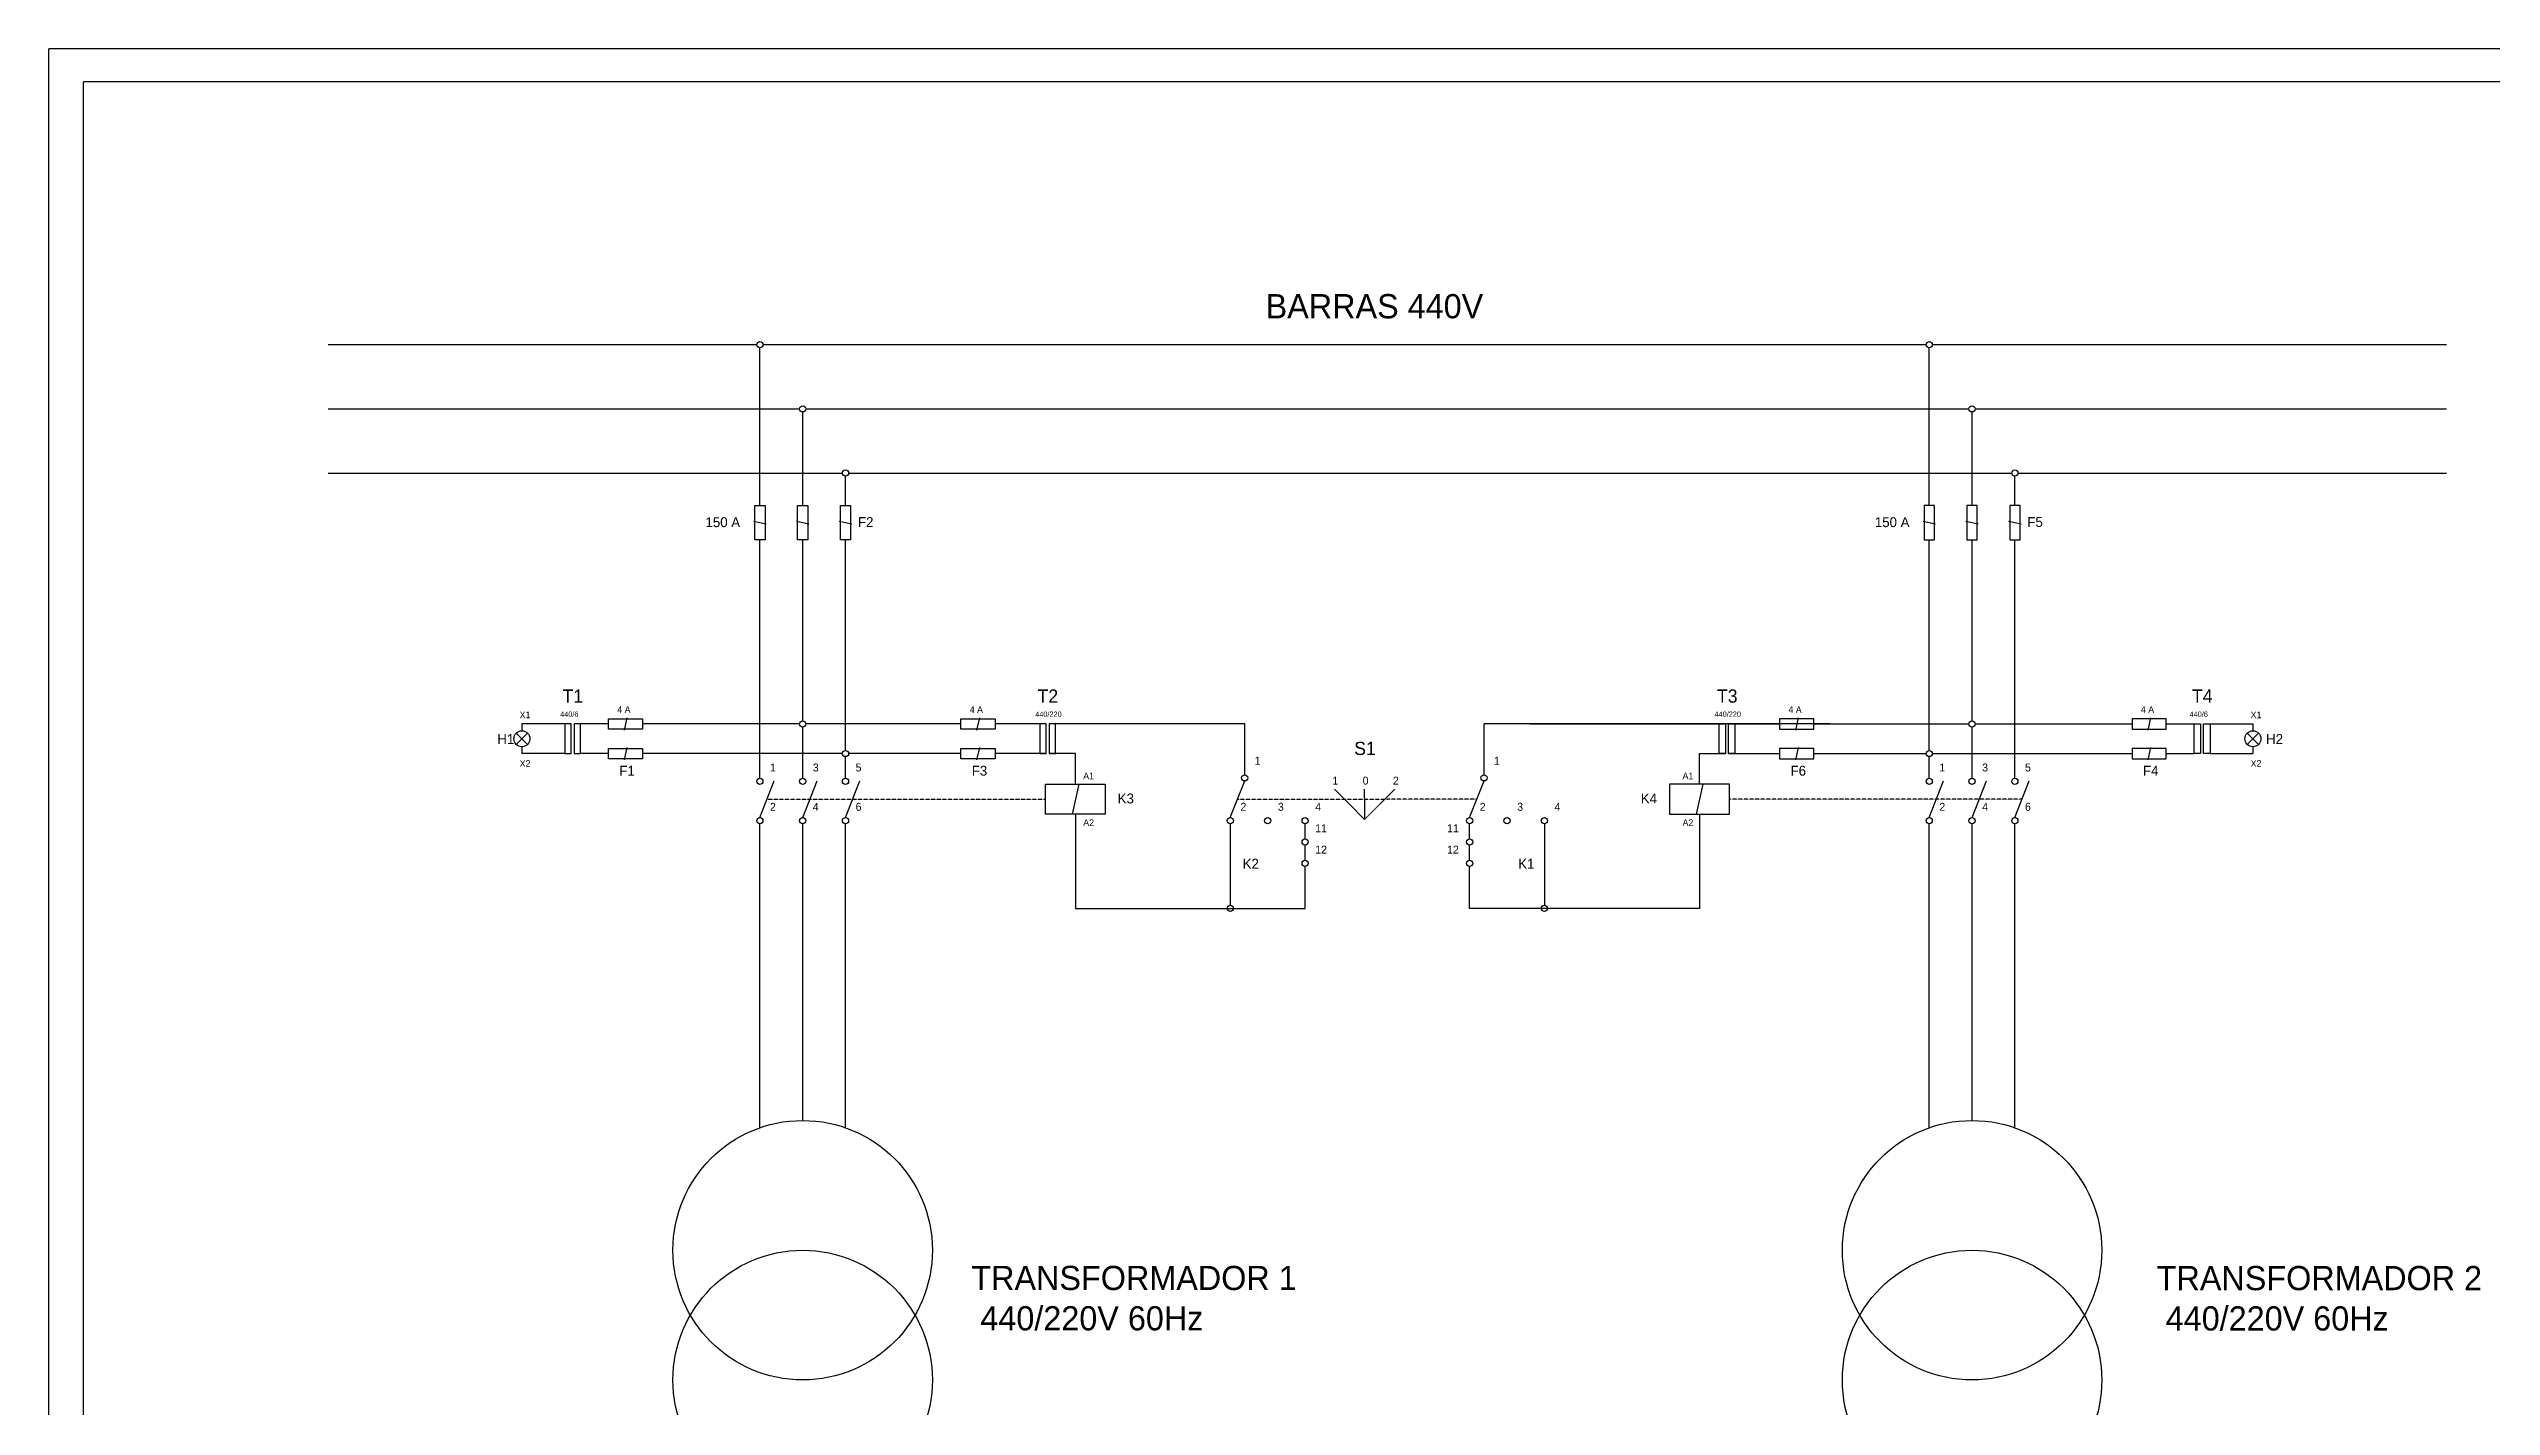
# Model space of a CAD drawing. Header units: millimetres. Extents: x 25944 to 82072, y 2255 to 41946.
# Drawn here: x 25944 to 62907, y 21402 to 41946 of the extents above; entities that cross this region are included whole.
import ezdxf

# ---------------------------------------------------------------- set-up
doc = ezdxf.new("R2010")
doc.units = ezdxf.units.MM
doc.linetypes.add('LÍNEAS_OCULTAS2', pattern=[4.7625, 3.175, -1.5875])
doc.layers.add('D3', color=3, linetype='Continuous')
doc.styles.get("Standard").update_dxf_attribs({"font": 'Gothic.TTF'})

msp = doc.modelspace()

# ---------------------------------------------------------------- linework, layer by layer
for p, q in [((30170, 37469), (36658, 37469)), ((36705, 35035), (36705, 37422)), ((36752, 37469), (54356, 37469)), ((54403, 35035), (54403, 37422)), ((54450, 37469), (62234, 37469)), ((30170, 36497), (37306, 36497)), ((37353, 35035), (37353, 36450)), ((37400, 36497), (55004, 36497)), ((55051, 35035), (55051, 36450)), ((55098, 36497), (62234, 36497)), ((30170, 35525), (37954, 35525)), ((38048, 35525), (55652, 35525)), ((55746, 35525), (62234, 35525)), ((38001, 35035), (38001, 35478)), ((55699, 35035), (55699, 35478)), ((36611, 34796), (36799, 34755)), ((37259, 34796), (37447, 34755)), ((37907, 34796), (38095, 34755)), ((54309, 34796), (54497, 34755)), ((54957, 34796), (55145, 34755)), ((55605, 34796), (55793, 34755)), ((36705, 30906), (36705, 34516)), ((37353, 31775), (37353, 34516)), ((38001, 31327), (38001, 34516)), ((54403, 31327), (54403, 34516)), ((55051, 31775), (55051, 34516)), ((55699, 30906), (55699, 34516)), ((34693, 31821), (34651, 31634)), ((40027, 31821), (39985, 31634)), ((52419, 31821), (52377, 31634)), ((57753, 31821), (57711, 31634)), ((33018, 31419), (33189, 31590)), ((33189, 31419), (33018, 31590)), ((33751, 31728), (33103, 31728)), ((33103, 31728), (33103, 31625)), ((34413, 31728), (33992, 31728)), ((36631, 31728), (34931, 31728)), ((37306, 31728), (36631, 31728)), ((37353, 30906), (37353, 31682)), ((39747, 31728), (37400, 31728)), ((37403, 31728), (37400, 31728)), ((41038, 31728), (40266, 31728)), ((44043, 31728), (41084, 31728)), ((44043, 30958), (44043, 31728)), ((52898, 31728), (47665, 31728)), ((47665, 30958), (47665, 31728)), ((48361, 31728), (51320, 31728)), ((51366, 31728), (52138, 31728)), ((52657, 31728), (55004, 31728)), ((55001, 31728), (55004, 31728)), ((55051, 30906), (55051, 31682)), ((55098, 31728), (55773, 31728)), ((55773, 31728), (57473, 31728)), ((57991, 31728), (58412, 31728)), ((58653, 31728), (59301, 31728)), ((59215, 31419), (59386, 31590)), ((59386, 31419), (59215, 31590)), ((59301, 31728), (59301, 31625)), ((33103, 31384), (33103, 31280)), ((33751, 31280), (33103, 31280)), ((34693, 31373), (34651, 31186)), ((38001, 30906), (38001, 31233)), ((40027, 31373), (39985, 31186)), ((52419, 31373), (52377, 31186)), ((54403, 30906), (54403, 31233)), ((57753, 31373), (57711, 31186)), ((58653, 31280), (59301, 31280)), ((59301, 31384), (59301, 31280)), ((36705, 30312), (36923, 30865)), ((37353, 30312), (37571, 30865)), ((38001, 30312), (38219, 30865)), ((41026, 30588), (41026, 30815)), ((41026, 30815), (41933, 30815)), ((41530, 30815), (41429, 30362)), ((41933, 30815), (41933, 30362)), ((43825, 30312), (44043, 30865)), ((45629, 30513), (45400, 30742)), ((45858, 30608), (45858, 30742)), ((47447, 30312), (47665, 30865)), ((50471, 30815), (50471, 30362)), ((51378, 30815), (50471, 30815)), ((50975, 30815), (50874, 30362)), ((51378, 30588), (51378, 30815)), ((54403, 30312), (54621, 30865)), ((55051, 30312), (55269, 30865)), ((55699, 30312), (55917, 30865)), ((41026, 30362), (41026, 30588)), ((41933, 30362), (41026, 30362)), ((41480, 30362), (41480, 28936)), ((45629, 30513), (45858, 30284)), ((45858, 30608), (45858, 30284)), ((50471, 30362), (51378, 30362)), ((50924, 30362), (50924, 28936)), ((51378, 30362), (51378, 30588)), ((36705, 25616), (36705, 30218)), ((37353, 25726), (37353, 30218)), ((38001, 25616), (38001, 30218)), ((43825, 30218), (43825, 28983)), ((44957, 29988), (44957, 30218)), ((47447, 29988), (47447, 30218)), ((48579, 30218), (48579, 28983)), ((54403, 25616), (54403, 30218)), ((55051, 25726), (55051, 30218)), ((55699, 25616), (55699, 30218)), ((44957, 29664), (44957, 29894)), ((47447, 29664), (47447, 29894)), ((44957, 28936), (44957, 29570)), ((47447, 28936), (47447, 29570)), ((41480, 28936), (44957, 28936)), ((50924, 28936), (47447, 28936))]:
    msp.add_line(p, q)
at = {"linetype": 'LÍNEAS_OCULTAS2'}
for p, q in [((46087, 30513), (46317, 30742)), ((36814, 30588), (41026, 30588)), ((43934, 30588), (46202, 30588)), ((43934, 30588), (46202, 30588)), ((45858, 30608), (45858, 30284)), ((46087, 30513), (45858, 30284)), ((47556, 30588), (46202, 30588)), ((47556, 30588), (46202, 30588)), ((55808, 30588), (51378, 30588))]:
    msp.add_line(p, q, dxfattribs=at)
for points in [[(36705, 34516), (36627, 34516), (36627, 35035), (36783, 35035), (36783, 34516), (36705, 34516)], [(37353, 34516), (37275, 34516), (37275, 35035), (37431, 35035), (37431, 34516), (37353, 34516)], [(38001, 34516), (37923, 34516), (37923, 35035), (38079, 35035), (38079, 34516), (38001, 34516)], [(54403, 34516), (54481, 34516), (54481, 35035), (54325, 35035), (54325, 34516), (54403, 34516)], [(55051, 34516), (55129, 34516), (55129, 35035), (54973, 35035), (54973, 34516), (55051, 34516)], [(55699, 34516), (55777, 34516), (55777, 35035), (55621, 35035), (55621, 34516), (55699, 34516)], [(34413, 31728), (34413, 31806), (34931, 31806), (34931, 31651), (34413, 31651), (34413, 31728)], [(39747, 31728), (39747, 31806), (40266, 31806), (40266, 31651), (39747, 31651), (39747, 31728)], [(52657, 31728), (52657, 31806), (52138, 31806), (52138, 31651), (52657, 31651), (52657, 31728)], [(57991, 31728), (57991, 31806), (57473, 31806), (57473, 31651), (57991, 31651), (57991, 31728)], [(33849, 31280), (33849, 31728), (33751, 31728), (33751, 31280), (33849, 31280)], [(33992, 31280), (33992, 31728), (33895, 31728), (33895, 31280), (33992, 31280)], [(41038, 31280), (41038, 31728), (40941, 31728), (40941, 31280), (41038, 31280)], [(41181, 31280), (41181, 31728), (41084, 31728), (41084, 31280), (41181, 31280)], [(51223, 31280), (51223, 31728), (51320, 31728), (51320, 31280), (51223, 31280)], [(51366, 31280), (51366, 31728), (51463, 31728), (51463, 31280), (51366, 31280)], [(58412, 31280), (58412, 31728), (58509, 31728), (58509, 31280), (58412, 31280)], [(58555, 31280), (58555, 31728), (58653, 31728), (58653, 31280), (58555, 31280)], [(34413, 31280), (33992, 31280)], [(34413, 31280), (34413, 31358), (34931, 31358), (34931, 31202), (34413, 31202), (34413, 31280)], [(36631, 31280), (34931, 31280)], [(37248, 31280), (36631, 31280)], [(37954, 31280), (37248, 31280)], [(39747, 31280), (38048, 31280)], [(39747, 31280), (39747, 31358), (40266, 31358), (40266, 31202), (39747, 31202), (39747, 31280)], [(40883, 31280), (40266, 31280)], [(41038, 31280), (40883, 31280)], [(41480, 30815), (41480, 31280), (41084, 31280)], [(50924, 30815), (50924, 31280), (51320, 31280)], [(51366, 31280), (51521, 31280)], [(51521, 31280), (52138, 31280)], [(52657, 31280), (52657, 31358), (52138, 31358), (52138, 31202), (52657, 31202), (52657, 31280)], [(52657, 31280), (54356, 31280)], [(54450, 31280), (55156, 31280)], [(55156, 31280), (55773, 31280)], [(55773, 31280), (57473, 31280)], [(57991, 31280), (57991, 31358), (57473, 31358), (57473, 31202), (57991, 31202), (57991, 31280)], [(57991, 31280), (58412, 31280)]]:
    msp.add_lwpolyline(points)
for centre, radius in [((36705, 37469), 46.8), ((54403, 37469), 46.8), ((37353, 36497), 46.8), ((55051, 36497), 46.8), ((38001, 35525), 46.8), ((55699, 35525), 46.8), ((33103, 31504), 121), ((37353, 31728), 46.8), ((55051, 31728), 46.8), ((59301, 31504), 121), ((38001, 31280), 46.8), ((54403, 31280), 46.8), ((36705, 30859), 46.8), ((37353, 30859), 46.8), ((38001, 30859), 46.8), ((44043, 30912), 46.8), ((47665, 30912), 46.8), ((54403, 30859), 46.8), ((55051, 30859), 46.8), ((55699, 30859), 46.8), ((36705, 30265), 46.8), ((37353, 30265), 46.8), ((38001, 30265), 46.8), ((43825, 30265), 46.8), ((44391, 30265), 46.8), ((44957, 30265), 46.8), ((44957, 30265), 46.8), ((47447, 30265), 46.8), ((47447, 30265), 46.8), ((48013, 30265), 46.8), ((48579, 30265), 46.8), ((48579, 30265), 46.8), ((54403, 30265), 46.8), ((55051, 30265), 46.8), ((55699, 30265), 46.8), ((44957, 29941), 46.8), ((47447, 29941), 46.8), ((44957, 29617), 46.8), ((47447, 29617), 46.8), ((43825, 28936), 46.8), ((48579, 28936), 46.8), ((37353, 23763), 1963), ((55051, 23763), 1963), ((37353, 21799), 1963), ((55051, 21799), 1963)]:
    msp.add_circle(centre, radius)
at = {"layer": 'D3', "color": 3}
for p, q in [((25944, 2275), (25944, 41946)), ((25964, 41946), (25944, 41946)), ((82072, 41946), (25964, 41946))]:
    msp.add_line(p, q, dxfattribs=at)
at = {"layer": 'D3', "color": 2}
for p, q in [((26469, 2755), (26469, 41446)), ((26489, 41446), (26469, 41446)), ((81572, 41446), (26489, 41446))]:
    msp.add_line(p, q, dxfattribs=at)

# ---------------------------------------------------------------- texts
for s, height, p in [('150 A', 150, (35882, 34707)), ('F2', 150, (38190, 34709)), ('150 A', 150, (53580, 34707)), ('F5', 150, (55888, 34709)), ('T1', 200, (33719, 32050)), ('T2', 200, (40908, 32050)), ('T3', 200, (51190, 32050)), ('T4', 200, (58379, 32050)), ('X1', 100, (33069, 31815)), ('440/6', 80, (33683, 31836)), ('4 A', 100, (34547, 31895)), ('4 A', 100, (39881, 31895)), ('440/220', 80, (40873, 31836)), ('440/220', 80, (51154, 31836)), ('4 A', 100, (52272, 31895)), ('4 A', 100, (57606, 31895)), ('440/6', 80, (58344, 31836)), ('X1', 100, (59267, 31815)), ('H1', 150, (32731, 31425)), ('S1', 200, (45700, 31258)), ('H2', 150, (59501, 31425)), ('X2', 100, (33069, 31079)), ('F1', 150, (34578, 30945)), ('1', 120, (36858, 31009)), ('3', 120, (37506, 31009)), ('5', 120, (38154, 31009)), ('F3', 150, (39912, 30945)), ('1', 120, (44193, 31111)), ('1', 120, (47815, 31111)), ('F6', 150, (52304, 30945)), ('1', 120, (54556, 31009)), ('3', 120, (55204, 31009)), ('5', 120, (55852, 31009)), ('F4', 150, (57638, 30945)), ('X2', 100, (59267, 31079)), ('A1', 100, (41599, 30891)), ('1', 120, (45370, 30810)), ('0', 120, (45828, 30810)), ('2', 120, (46286, 30810)), ('A1', 100, (50669, 30891)), ('2', 120, (36858, 30414)), ('4', 120, (37506, 30414)), ('6', 120, (38154, 30414)), ('K3', 150, (42121, 30525)), ('2', 120, (43978, 30414)), ('3', 120, (44544, 30414)), ('4', 120, (45110, 30414)), ('2', 120, (47599, 30414)), ('3', 120, (48166, 30414)), ('4', 120, (48732, 30414)), ('K4', 150, (50038, 30525)), ('2', 120, (54556, 30414)), ('4', 120, (55204, 30414)), ('6', 120, (55852, 30414)), ('A2', 100, (41599, 30184)), ('11', 120, (45110, 30090)), ('11', 120, (47105, 30090)), ('A2', 100, (50669, 30184)), ('K2', 150, (44012, 29537)), ('12', 120, (45110, 29766)), ('12', 120, (47105, 29766)), ('K1', 150, (48183, 29537))]:
    msp.add_text(s, height=height).set_placement(p)
at = {"char_height": 366.15, "width": 7037.63, "attachment_point": 1}
for s, insert in [('BARRAS 440V \\P\\P\\P{\\H1.231x;   }', (44360, 38234)), ('TRANSFORMADOR 1\\P 440/220V 60Hz\\P\\P{\\H1.231x;   }', (39906, 23526)), ('TRANSFORMADOR 2\\P 440/220V 60Hz\\P\\P{\\H1.231x;   }', (57846, 23524))]:
    msp.add_mtext(s, dxfattribs=dict(at, insert=insert))

doc.saveas('drawing.dxf')
